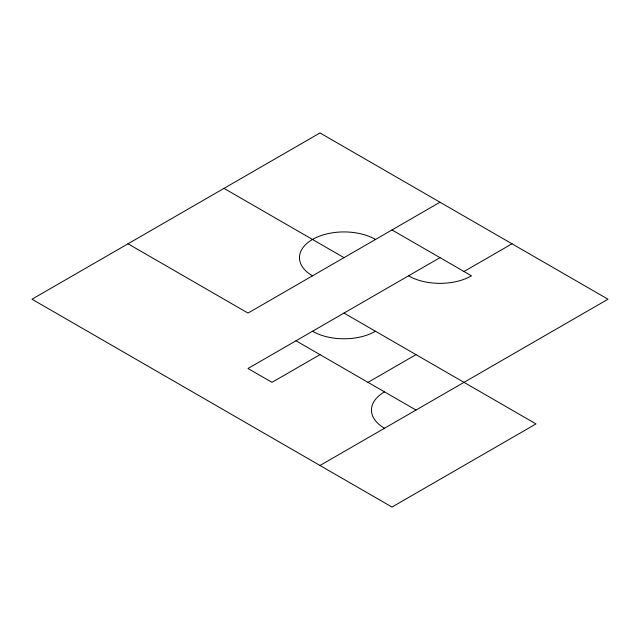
<?xml version="1.0" encoding="UTF-8"?>
<svg xmlns="http://www.w3.org/2000/svg" width="640" height="640" viewBox="0 0 640 640"><rect width="100%" height="100%" fill="white"/><g stroke="black" fill="none" stroke-linecap="round" stroke-linejoin="round"><path stroke-width="0.96" d="M440 202.224L248 313.072L128 243.792M440 257.648L248 368.496L272 382.352L320 354.64M464 271.504L512 243.792M368 382.352L416 354.64M320 465.488L608 299.216L320 132.944L32 299.216L392 507.056L536 423.92L344 313.072M392 229.936L471.496 275.832A44.544 25.72 0 0 1 408.504 275.832M224 188.368L344 257.648M296 340.784L416 410.064M384.504 428.248A44.544 25.72 0 0 1 384.504 391.88M312.504 275.832A44.544 25.72 0 0 1 312.504 239.464A44.544 25.72 0 0 1 375.496 239.464M375.496 331.256A44.544 25.72 0 0 1 312.504 331.256"/></g></svg>
